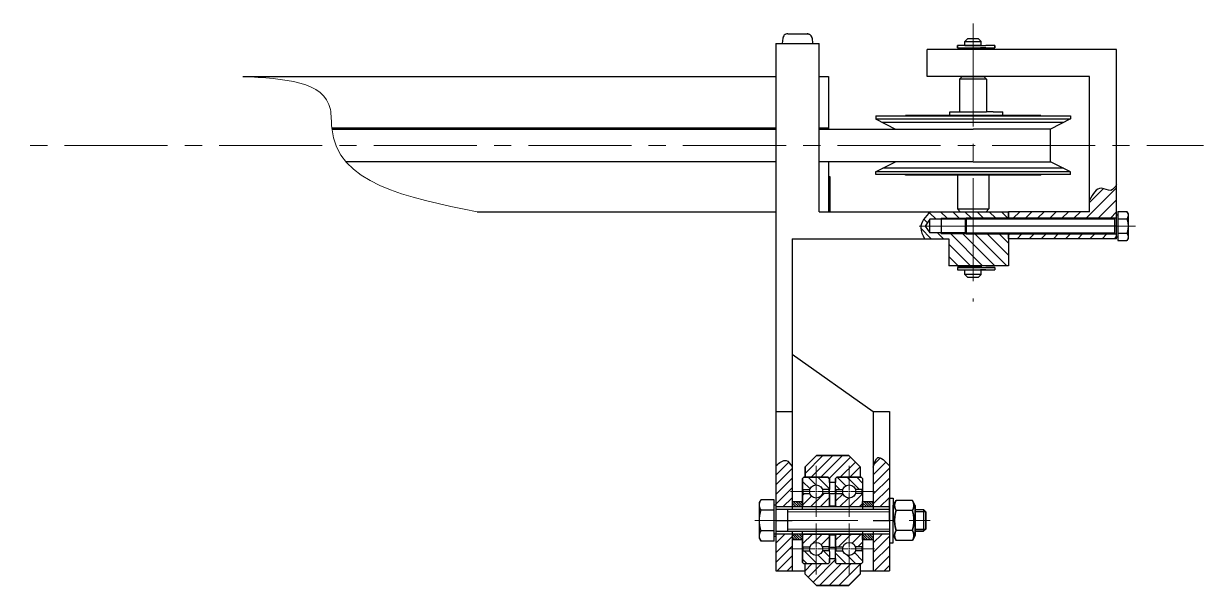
# Model space of a CAD drawing. Header units: millimetres. Extents: x 587 to 10361, y -8386 to 1488.
# Drawn here: x 8072.7 to 8290.7, y -4043.4 to -3939.5 of the extents above; entities that cross this region are included whole.
import ezdxf

# ---------------------------------------------------------------- set-up
doc = ezdxf.new("R2010")
doc.units = ezdxf.units.MM
doc.linetypes.add('ACAD_ISO10W100', pattern=[18, 12, -3, 0, -3])
doc.linetypes.add('CENTER2', pattern=[28.575, 19.05, -3.175, 3.175, -3.175])
for name, color, linetype, lineweight in [('Cienka', 30, 'Continuous', 0), ('Gruba', 7, 'Continuous', 30), ('Kreskowanie', 10, 'Continuous', 0), ('Przekrój', 50, 'Continuous', 15), ('Symetria', 210, 'ACAD_ISO10W100', 0), ('Widoczne (ISO)', 7, 'Continuous', 30)]:
    doc.layers.add(name, color=color, linetype=linetype, lineweight=lineweight)
pattern_1 = [(45, (-589.8802, 1007.0775), (-0.89802561, 0.89802561), [])]
pattern_2 = [(135, (-589.8802, 1007.0775), (-0.89802561, -0.89802561), [])]

# ---------------------------------------------------------------- blocks, each defined once
blk = doc.blocks.new('*U248')
at = {"layer": 'Symetria', "color": 0, "linetype": 'CENTER2', "transparency": 16777216}
blk.add_line((17.4, 0), (-22.6, 0), dxfattribs=at)
blk = doc.blocks.new('*U249')
at = {"layer": 'Symetria', "color": 0, "linetype": 'CENTER2', "transparency": 16777216}
blk.add_line((-3.70005, 0), (28.70005, 0), dxfattribs=at)
blk = doc.blocks.new('*U250')
at = {"layer": 'Symetria', "color": 0, "linetype": 'CENTER2', "transparency": 16777216}
for p, q in [((0, 0.24), (0, 4.71)), ((-4.71, 0), (-0.24, 0)), ((0.24, 0), (4.71, 0)), ((0, -4.71), (0, -0.24))]:
    blk.add_line(p, q, dxfattribs=at)
at = {"layer": 'Symetria', "color": 0, "linetype": 'Continuous', "transparency": 16777216}
for p, q in [((-0.12, 0), (0.12, 0)), ((0, -0.12), (0, 0.12))]:
    blk.add_line(p, q, dxfattribs=at)
blk = doc.blocks.new('*U251')
at = {"layer": 'Symetria', "color": 0, "linetype": 'CENTER2', "transparency": 16777216}
for p, q in [((0, 0.24), (0, 4.71)), ((-4.71, 0), (-0.24, 0)), ((0.24, 0), (4.71, 0)), ((0, -4.71), (0, -0.24))]:
    blk.add_line(p, q, dxfattribs=at)
at = {"layer": 'Symetria', "color": 0, "linetype": 'Continuous', "transparency": 16777216}
for p, q in [((-0.12, 0), (0.12, 0)), ((0, -0.12), (0, 0.12))]:
    blk.add_line(p, q, dxfattribs=at)
blk = doc.blocks.new('*U252')
at = {"layer": 'Symetria', "color": 0, "linetype": 'CENTER2', "transparency": 16777216}
for p, q in [((0, 0.24), (0, 4.71)), ((-4.71, 0), (-0.24, 0)), ((0.24, 0), (4.71, 0)), ((0, -4.71), (0, -0.24))]:
    blk.add_line(p, q, dxfattribs=at)
at = {"layer": 'Symetria', "color": 0, "linetype": 'Continuous', "transparency": 16777216}
for p, q in [((-0.12, 0), (0.12, 0)), ((0, -0.12), (0, 0.12))]:
    blk.add_line(p, q, dxfattribs=at)
blk = doc.blocks.new('*U253')
at = {"layer": 'Symetria', "color": 0, "linetype": 'CENTER2', "transparency": 16777216}
for p, q in [((0, 0.24), (0, 4.71)), ((-4.71, 0), (-0.24, 0)), ((0.24, 0), (4.71, 0)), ((0, -4.71), (0, -0.24))]:
    blk.add_line(p, q, dxfattribs=at)
at = {"layer": 'Symetria', "color": 0, "linetype": 'Continuous', "transparency": 16777216}
for p, q in [((-0.12, 0), (0.12, 0)), ((0, -0.12), (0, 0.12))]:
    blk.add_line(p, q, dxfattribs=at)
blk = doc.blocks.new('*U306')
at = {"layer": 'Symetria', "color": 0, "linetype": 'CENTER2', "transparency": 16777216}
blk.add_line((0, 3.94), (0, -47.44), dxfattribs=at)
blk = doc.blocks.new('*U368')
at = {"layer": 'Symetria', "color": 0, "linetype": 'CENTER2', "transparency": 16777216}
blk.add_line((-168.07, 0), (613.92, 0), dxfattribs=at)

msp = doc.modelspace()

# ---------------------------------------------------------------- hatches: boundary and pattern name
at = {"layer": 'Kreskowanie'}
h = msp.add_hatch(dxfattribs=at)
h.set_pattern_fill('ANSI31', color=256, scale=0.5)
edge = h.paths.add_edge_path()
edge.add_spline(control_points=[(8274.708, -3969.294), (8274.39, -3969.785), (8273.699, -3970.852), (8271.289, -3969.232), (8270.323, -3971.027), (8269.708, -3972.169)], knot_values=[0, 0, 0, 0, 1.5140149, 3.2887532, 6.398724, 6.398724, 6.398724, 6.398724], degree=3, periodic=0)
edge.add_line((8269.708, -3972.169), (8269.708, -3974.308))
edge.add_line((8269.708, -3974.308), (8254.708, -3974.308))
edge.add_line((8254.708, -3974.308), (8254.708, -3975.511))
edge.add_line((8254.708, -3975.511), (8274.708, -3975.511))
edge.add_line((8274.708, -3975.511), (8274.708, -3969.294))
h.paths.add_polyline_path([(8274.708, -3978.411), (8254.708, -3978.411), (8254.708, -3979.308), (8274.708, -3979.308)])
h = msp.add_hatch(dxfattribs=at)
h.set_pattern_fill('ANSI31', color=256, scale=0.5, angle=90)
edge = h.paths.add_edge_path()
edge.add_line((8254.708, -3974.308), (8240.286, -3974.308))
edge.add_spline(control_points=[(8240.286, -3974.308), (8239.474, -3975.172), (8238.661, -3976.035), (8238.508, -3976.961)], knot_values=[0, 0, 0, 0, 3.1147692, 3.1147692, 3.1147692, 3.1147692], degree=3, periodic=0)
edge.add_line((8238.508, -3976.961), (8239.295, -3976.961))
edge.add_line((8239.295, -3976.961), (8240.167, -3975.711))
edge.add_line((8240.167, -3975.711), (8242.27, -3975.711))
edge.add_line((8242.27, -3975.711), (8242.27, -3975.511))
edge.add_line((8242.27, -3975.511), (8246.908, -3975.511))
edge.add_line((8246.908, -3975.511), (8254.708, -3975.511))
edge.add_line((8254.708, -3975.511), (8254.708, -3974.308))
h = msp.add_hatch(dxfattribs=at)
h.set_pattern_fill('ANSI31', color=256, scale=0.5, angle=90)
edge = h.paths.add_edge_path()
edge.add_line((8254.708, -3978.411), (8246.908, -3978.411))
edge.add_line((8246.908, -3978.411), (8242.27, -3978.411))
edge.add_line((8242.27, -3978.411), (8242.27, -3978.211))
edge.add_line((8242.27, -3978.211), (8240.167, -3978.211))
edge.add_line((8240.167, -3978.211), (8239.295, -3976.961))
edge.add_line((8239.295, -3976.961), (8238.508, -3976.961))
edge.add_spline(control_points=[(8238.508, -3976.961), (8238.489, -3977.076), (8238.431, -3977.83), (8238.857, -3978.63), (8239.217, -3979.308)], knot_values=[3.1147692, 3.1147692, 3.1147692, 3.1147692, 3.5002192, 5.6305809, 5.6305809, 5.6305809, 5.6305809], degree=3, periodic=0)
edge.add_line((8239.217, -3979.308), (8243.708, -3979.308))
edge.add_line((8243.708, -3979.308), (8243.708, -3984.308))
edge.add_line((8243.708, -3984.308), (8254.708, -3984.308))
edge.add_line((8254.708, -3984.308), (8254.708, -3978.411))
h = msp.add_hatch(dxfattribs=at)
h.set_pattern_fill('ANSI31', color=256, scale=0.4)
edge = h.paths.add_edge_path()
edge.add_spline(control_points=[(8214.708, -4021.402), (8214.361, -4020.907), (8213.534, -4019.73), (8212.379, -4020.728), (8211.708, -4021.307)], knot_values=[0, 0, 0, 0, 1.5555098, 3.7048911, 3.7048911, 3.7048911, 3.7048911], degree=3, periodic=0)
edge.add_line((8211.708, -4021.307), (8211.708, -4028.897))
edge.add_line((8211.708, -4028.897), (8214.708, -4028.897))
edge.add_line((8214.708, -4028.897), (8214.708, -4021.402))
h.paths.add_polyline_path([(8214.708, -4033.897), (8211.708, -4033.897), (8211.708, -4040.674), (8214.708, -4040.674)])
h.paths.add_polyline_path([(8232.708, -4033.897), (8229.708, -4033.897), (8229.708, -4040.674), (8232.708, -4040.674)])
edge = h.paths.add_edge_path()
edge.add_spline(control_points=[(8232.708, -4021.307), (8231.894, -4020.423), (8230.474, -4018.882), (8229.937, -4020.752), (8229.708, -4021.55)], knot_values=[0, 0, 0, 0, 2.6404101, 4.6058647, 4.6058647, 4.6058647, 4.6058647], degree=3, periodic=0)
edge.add_line((8229.708, -4021.55), (8229.708, -4028.897))
edge.add_line((8229.708, -4028.897), (8232.708, -4028.897))
edge.add_line((8232.708, -4028.897), (8232.708, -4027.25))
edge.add_line((8232.708, -4027.25), (8232.708, -4021.307))
h = msp.add_hatch(dxfattribs=at)
h.set_pattern_fill('ANSI31', color=256, scale=0.4)
h.set_pattern_definition(pattern_1)
h.paths.add_polyline_path([(8225.208, -4039.397), (8223.008, -4039.397), (8222.758, -4039.147), (8222.758, -4038.397), (8221.658, -4038.397), (8221.658, -4039.147), (8221.408, -4039.397), (8219.208, -4039.397), (8219.208, -4043.397), (8225.208, -4043.397)])
h.paths.add_polyline_path([(8217.108, -4039.397), (8217.108, -4041.297), (8219.208, -4043.397), (8219.208, -4039.397)])
h.paths.add_polyline_path([(8227.308, -4039.397), (8225.208, -4039.397), (8225.208, -4043.397), (8227.308, -4041.297)])
h.paths.add_polyline_path([(8219.208, -4019.397), (8217.108, -4021.497), (8217.108, -4023.397), (8219.208, -4023.397)])
h.paths.add_polyline_path([(8223.008, -4023.397), (8225.208, -4023.397), (8225.208, -4019.397), (8219.208, -4019.397), (8219.208, -4023.397), (8221.408, -4023.397), (8221.658, -4023.647), (8221.658, -4024.397), (8222.758, -4024.397), (8222.758, -4023.647)])
h.paths.add_polyline_path([(8227.308, -4021.497), (8225.208, -4019.397), (8225.208, -4023.397), (8227.308, -4023.397)])
h = msp.add_hatch(dxfattribs=at)
h.set_pattern_fill('ANSI31', color=256, scale=0.4, angle=90)
h.set_pattern_definition(pattern_2)
h.paths.add_polyline_path([(8219.158, -4023.397), (8217.108, -4023.397), (8216.908, -4023.397), (8216.658, -4023.647), (8216.658, -4025.547), (8216.783, -4025.672), (8218.001, -4025.672, -0.3287378), (8219.158, -4024.818)])
h.paths.add_polyline_path([(8221.658, -4023.647), (8221.408, -4023.397), (8219.208, -4023.397), (8219.208, -4024.82, -0.3173424), (8220.316, -4025.672), (8221.533, -4025.672), (8221.658, -4025.547)])
h.paths.add_polyline_path([(8225.208, -4023.397), (8223.008, -4023.397), (8222.758, -4023.647), (8222.758, -4024.397), (8222.758, -4025.547), (8222.883, -4025.672), (8224.101, -4025.672, -0.3173424), (8225.208, -4024.82)])
h.paths.add_polyline_path([(8227.758, -4023.647), (8227.508, -4023.397), (8225.258, -4023.397), (8225.258, -4024.818, -0.3287378), (8226.416, -4025.672), (8227.633, -4025.672), (8227.758, -4025.547)])
h = msp.add_hatch(dxfattribs=at)
h.set_pattern_fill('ANSI31', color=256, scale=0.4)
h.set_pattern_definition(pattern_1)
h.paths.add_polyline_path([(8219.158, -4027.242, -0.3287378), (8218.001, -4026.389), (8216.783, -4026.389), (8216.658, -4026.514), (8216.658, -4026.631), (8216.658, -4028.647), (8216.908, -4028.897), (8219.158, -4028.897)])
h.paths.add_polyline_path([(8221.658, -4026.514), (8221.533, -4026.389), (8220.316, -4026.389, -0.3173424), (8219.208, -4027.241), (8219.208, -4028.897), (8221.408, -4028.897), (8221.658, -4028.647)])
h.paths.add_polyline_path([(8225.208, -4027.241, -0.3173424), (8224.101, -4026.389), (8222.883, -4026.389), (8222.758, -4026.514), (8222.758, -4028.647), (8223.008, -4028.897), (8225.208, -4028.897)])
h.paths.add_polyline_path([(8227.758, -4027.897), (8227.758, -4026.631), (8227.758, -4026.514), (8227.633, -4026.389), (8226.416, -4026.389, -0.3287378), (8225.258, -4027.242), (8225.258, -4028.897), (8227.508, -4028.897), (8227.758, -4028.647)])
h = msp.add_hatch(dxfattribs=at)
h.set_pattern_fill('ANSI31', color=256, scale=0.1, angle=90)
h.paths.add_polyline_path([(8216.658, -4027.897), (8214.708, -4027.897), (8214.708, -4028.897), (8216.658, -4028.897)])
h.paths.add_polyline_path([(8216.658, -4033.897), (8214.708, -4033.897), (8214.708, -4034.897), (8216.658, -4034.897)])
h.paths.add_polyline_path([(8229.708, -4033.897), (8227.758, -4033.897), (8227.758, -4034.897), (8229.708, -4034.897)])
h.paths.add_polyline_path([(8229.708, -4027.897), (8227.758, -4027.897), (8227.758, -4028.897), (8229.708, -4028.897)])
h = msp.add_hatch(dxfattribs=at)
h.set_pattern_fill('ANSI31', color=256, scale=0.4)
h.set_pattern_definition(pattern_1)
h.paths.add_polyline_path([(8219.158, -4033.897), (8216.908, -4033.897), (8216.658, -4034.147), (8216.658, -4034.897), (8216.658, -4036.163), (8216.783, -4036.288), (8218.001, -4036.288, -0.3287378), (8219.158, -4035.435)])
h.paths.add_polyline_path([(8221.658, -4034.147), (8221.408, -4033.897), (8219.208, -4033.897), (8219.208, -4035.436, -0.3173424), (8220.316, -4036.288), (8221.533, -4036.288), (8221.658, -4036.163)])
h.paths.add_polyline_path([(8225.208, -4033.897), (8223.008, -4033.897), (8222.758, -4034.147), (8222.758, -4036.163), (8222.883, -4036.288), (8224.101, -4036.288, -0.3173424), (8225.208, -4035.436)])
h.paths.add_polyline_path([(8227.758, -4034.147), (8227.508, -4033.897), (8225.258, -4033.897), (8225.258, -4035.435, -0.3287378), (8226.416, -4036.288), (8227.633, -4036.288), (8227.758, -4036.163)])
h = msp.add_hatch(dxfattribs=at)
h.set_pattern_fill('ANSI31', color=256, scale=0.4, angle=90)
h.set_pattern_definition(pattern_2)
h.paths.add_polyline_path([(8219.158, -4037.859, -0.3287378), (8218.001, -4037.006), (8216.783, -4037.006), (8216.658, -4037.131), (8216.658, -4039.147), (8216.908, -4039.397), (8219.158, -4039.397)])
h.paths.add_polyline_path([(8221.658, -4038.397), (8221.658, -4037.131), (8221.533, -4037.006), (8220.316, -4037.006, -0.3173424), (8219.208, -4037.858), (8219.208, -4039.397), (8221.408, -4039.397), (8221.658, -4039.147)])
h.paths.add_polyline_path([(8225.208, -4037.858, -0.3173424), (8224.101, -4037.006), (8222.883, -4037.006), (8222.758, -4037.131), (8222.758, -4039.147), (8223.008, -4039.397), (8225.208, -4039.397)])
h.paths.add_polyline_path([(8227.758, -4037.131), (8227.633, -4037.006), (8226.416, -4037.006, -0.3287378), (8225.258, -4037.859), (8225.258, -4039.397), (8227.308, -4039.397), (8227.508, -4039.397), (8227.758, -4039.147)])

# ---------------------------------------------------------------- linework, layer by layer
at = {"layer": 'Cienka'}
for p, q in [((8246.908, -3975.511), (8242.27, -3975.511)), ((8274.29, -3975.711), (8246.708, -3975.711)), ((8242.27, -3978.411), (8246.908, -3978.411)), ((8274.29, -3978.211), (8246.708, -3978.211)), ((8213.872, -4029.78), (8232.708, -4029.78)), ((8233.884, -4029.77), (8233.889, -4029.77)), ((8237.011, -4029.77), (8237.016, -4029.77)), ((8237.49, -4029.77), (8239.41, -4029.77)), ((8232.708, -4033.014), (8213.872, -4033.014)), ((8233.889, -4033.005), (8233.884, -4033.005)), ((8237.016, -4033.005), (8237.011, -4033.005)), ((8239.41, -4033.005), (8237.49, -4033.005))]:
    msp.add_line(p, q, dxfattribs=at)
at = {"layer": 'Gruba'}
for p, q in [((8212.994, -3942.218), (8212.908, -3943.196)), ((8213.013, -3942.096), (8213.039, -3942.096)), ((8213.931, -3941.396), (8217.477, -3941.396)), ((8217.477, -3941.396), (8217.486, -3941.396)), ((8218.369, -3942.096), (8218.404, -3942.096)), ((8218.423, -3942.218), (8218.508, -3943.196)), ((8247.165, -3942.368), (8246.665, -3942.868)), ((8249.165, -3942.368), (8247.165, -3942.368)), ((8249.165, -3942.368), (8249.665, -3942.868)), ((8211.708, -3943.196), (8211.708, -4011.217)), ((8211.708, -3943.196), (8219.708, -3943.196)), ((8219.708, -3974.308), (8219.708, -3943.196)), ((8239.708, -3949.308), (8239.708, -3944.308)), ((8274.708, -3944.308), (8239.708, -3944.308)), ((8245.266, -3943.987), (8245.266, -3943.587)), ((8249.515, -3943.587), (8245.266, -3943.587)), ((8245.266, -3943.587), (8245.266, -3943.987)), ((8249.515, -3943.587), (8245.266, -3943.587)), ((8245.266, -3943.987), (8252.21, -3943.987)), ((8245.266, -3943.987), (8249.515, -3943.987)), ((8246.665, -3942.868), (8249.665, -3942.868)), ((8246.665, -3943.587), (8246.665, -3942.868)), ((8246.665, -3943.587), (8249.665, -3943.587)), ((8246.665, -3944.308), (8246.665, -3943.987)), ((8249.515, -3943.587), (8250.548, -3943.587)), ((8249.515, -3943.587), (8250.548, -3943.587)), ((8250.548, -3943.987), (8249.515, -3943.987)), ((8249.665, -3943.587), (8249.665, -3942.868)), ((8249.665, -3944.308), (8249.665, -3943.987)), ((8252.18, -3943.587), (8250.548, -3943.587)), ((8252.18, -3943.587), (8250.548, -3943.587)), ((8250.548, -3943.987), (8252.18, -3943.987)), ((8252.21, -3943.587), (8252.18, -3943.587)), ((8252.21, -3943.587), (8252.18, -3943.587)), ((8252.18, -3943.987), (8252.21, -3943.987)), ((8252.21, -3943.987), (8252.21, -3943.587)), ((8252.21, -3943.587), (8252.21, -3943.987)), ((8274.708, -3979.308), (8274.708, -3944.308)), ((8113.215, -3949.308), (8211.708, -3949.308)), ((8219.708, -3949.308), (8221.468, -3949.308)), ((8221.468, -3949.308), (8221.468, -3958.783)), ((8269.708, -3949.308), (8239.708, -3949.308)), ((8246.165, -3949.308), (8245.665, -3949.808)), ((8250.665, -3949.808), (8245.665, -3949.808)), ((8245.665, -3949.808), (8245.665, -3950.775)), ((8245.665, -3950.775), (8245.665, -3955.833)), ((8246.165, -3949.308), (8250.165, -3949.308)), ((8250.165, -3949.308), (8250.665, -3949.808)), ((8250.665, -3949.808), (8250.665, -3950.775)), ((8250.665, -3950.775), (8250.665, -3955.833)), ((8269.708, -3974.308), (8269.708, -3949.308)), ((8230.165, -3957.113), (8233.831, -3959.074)), ((8230.166, -3956.613), (8230.166, -3957.113)), ((8230.166, -3956.613), (8266.166, -3956.613)), ((8230.166, -3957.113), (8266.166, -3957.113)), ((8231.417, -3957.783), (8264.913, -3957.783)), ((8235.666, -3956.613), (8235.666, -3956.533)), ((8260.666, -3956.533), (8235.666, -3956.533)), ((8243.866, -3956.533), (8243.866, -3955.833)), ((8243.866, -3955.833), (8250.624, -3955.833)), ((8250.624, -3956.533), (8243.866, -3956.533)), ((8251.865, -3955.833), (8250.624, -3955.833)), ((8250.624, -3956.533), (8251.865, -3956.533)), ((8251.865, -3955.833), (8253.628, -3955.833)), ((8253.628, -3956.533), (8251.865, -3956.533)), ((8253.628, -3955.833), (8253.666, -3955.833)), ((8253.666, -3956.533), (8253.628, -3956.533)), ((8253.666, -3956.533), (8253.666, -3955.833)), ((8260.666, -3956.613), (8260.666, -3956.533)), ((8266.166, -3957.113), (8262.499, -3959.074)), ((8266.166, -3956.613), (8266.166, -3957.113)), ((8129.626, -3958.783), (8211.708, -3958.783)), ((8129.626, -3959.074), (8211.708, -3959.074)), ((8219.708, -3958.783), (8221.468, -3958.783)), ((8219.708, -3959.074), (8248.165, -3959.074)), ((8221.468, -3958.783), (8221.468, -3959.074)), ((8262.499, -3959.074), (8248.165, -3959.074)), ((8262.499, -3965.074), (8262.499, -3959.074)), ((8211.708, -3965.074), (8132.261, -3965.074)), ((8248.165, -3965.074), (8219.708, -3965.074)), ((8221.468, -3965.074), (8221.468, -3974.308)), ((8230.165, -3966.953), (8233.831, -3965.074)), ((8264.858, -3966.283), (8231.472, -3966.283)), ((8248.165, -3965.074), (8262.499, -3965.074)), ((8266.166, -3966.953), (8262.499, -3965.074)), ((8221.468, -3967.808), (8221.708, -3967.808)), ((8221.708, -3967.808), (8221.708, -3968.808)), ((8230.166, -3967.453), (8230.166, -3966.953)), ((8266.166, -3966.953), (8230.166, -3966.953)), ((8266.166, -3967.453), (8230.166, -3967.453)), ((8235.666, -3967.533), (8235.666, -3967.453)), ((8260.666, -3967.533), (8235.666, -3967.533)), ((8245.265, -3967.533), (8245.265, -3973.808)), ((8251.065, -3967.533), (8251.065, -3973.808)), ((8260.666, -3967.533), (8260.666, -3967.453)), ((8266.166, -3967.453), (8266.166, -3966.953)), ((8221.468, -3968.808), (8221.708, -3968.808)), ((8221.708, -3968.808), (8221.708, -3972.308)), ((8221.468, -3972.308), (8221.708, -3972.308)), ((8221.708, -3972.308), (8221.708, -3974.308)), ((8156.517, -3974.308), (8211.708, -3974.308)), ((8219.708, -3974.308), (8254.708, -3974.308)), ((8245.765, -3974.308), (8245.265, -3973.808)), ((8245.265, -3973.808), (8251.065, -3973.808)), ((8250.565, -3974.308), (8251.065, -3973.808)), ((8254.708, -3974.308), (8254.708, -3975.511)), ((8269.708, -3974.308), (8254.708, -3974.308)), ((8254.708, -3975.511), (8254.708, -3974.308)), ((8240.167, -3975.711), (8239.295, -3976.961)), ((8239.295, -3976.961), (8240.167, -3978.211)), ((8240.167, -3978.211), (8240.167, -3975.711)), ((8246.708, -3975.711), (8240.167, -3975.711)), ((8242.27, -3975.511), (8242.27, -3978.411)), ((8246.908, -3975.511), (8246.708, -3975.711)), ((8246.708, -3975.711), (8246.708, -3978.211)), ((8274.708, -3976.961), (8246.708, -3976.961)), ((8274.708, -3975.511), (8246.908, -3975.511)), ((8246.908, -3975.511), (8246.908, -3978.411)), ((8274.29, -3975.511), (8274.29, -3978.411)), ((8214.708, -3979.308), (8243.708, -3979.308)), ((8214.708, -3979.308), (8214.708, -4011.217)), ((8246.708, -3978.211), (8240.167, -3978.211)), ((8243.708, -3979.308), (8243.708, -3984.308)), ((8246.908, -3978.411), (8246.708, -3978.211)), ((8246.908, -3978.411), (8274.708, -3978.411)), ((8254.708, -3979.308), (8254.708, -3978.411)), ((8254.708, -3978.411), (8254.708, -3984.308)), ((8274.708, -3979.308), (8254.708, -3979.308)), ((8254.708, -3984.308), (8243.708, -3984.308)), ((8245.266, -3984.308), (8249.515, -3984.308)), ((8245.266, -3984.647), (8252.21, -3984.647)), ((8249.515, -3984.647), (8245.266, -3984.647)), ((8249.515, -3984.647), (8245.266, -3984.647)), ((8245.266, -3984.647), (8245.266, -3985.047)), ((8245.266, -3985.047), (8249.515, -3985.047)), ((8245.266, -3985.047), (8252.21, -3985.047)), ((8245.266, -3985.047), (8249.515, -3985.047)), ((8246.665, -3984.647), (8249.665, -3984.647)), ((8246.665, -3985.922), (8246.665, -3985.047)), ((8247.165, -3986.422), (8246.665, -3985.922)), ((8249.665, -3985.922), (8246.665, -3985.922)), ((8249.165, -3986.422), (8249.665, -3985.922)), ((8250.548, -3984.308), (8249.515, -3984.308)), ((8250.548, -3985.047), (8249.515, -3985.047)), ((8250.548, -3985.047), (8249.515, -3985.047)), ((8249.665, -3985.922), (8249.665, -3985.047)), ((8250.548, -3984.308), (8252.18, -3984.308)), ((8252.18, -3984.308), (8252.21, -3984.308)), ((8252.21, -3984.647), (8252.21, -3985.047)), ((8247.165, -3986.422), (8249.165, -3986.422)), ((8214.708, -4000.674), (8229.708, -4011.216)), ((8211.708, -4011.217), (8211.708, -4031.397)), ((8211.708, -4011.217), (8214.708, -4011.217)), ((8214.708, -4011.217), (8214.708, -4029.388)), ((8229.708, -4011.216), (8229.708, -4011.217)), ((8229.708, -4011.217), (8229.708, -4029.388)), ((8229.708, -4011.217), (8232.708, -4011.217)), ((8232.708, -4011.217), (8232.708, -4031.397)), ((8217.108, -4021.497), (8219.208, -4019.397)), ((8217.108, -4021.497), (8219.208, -4019.397)), ((8219.208, -4019.397), (8225.208, -4019.397)), ((8225.208, -4019.397), (8219.208, -4019.397)), ((8227.308, -4021.497), (8225.208, -4019.397)), ((8227.308, -4021.497), (8225.208, -4019.397)), ((8217.108, -4021.497), (8217.108, -4023.397)), ((8216.658, -4023.647), (8216.908, -4023.397)), ((8216.658, -4023.647), (8216.658, -4028.897)), ((8217.108, -4023.397), (8216.908, -4023.397)), ((8221.408, -4023.397), (8217.108, -4023.397)), ((8227.308, -4023.397), (8223.008, -4023.397)), ((8227.508, -4023.397), (8227.308, -4023.397)), ((8227.758, -4023.647), (8227.508, -4023.397)), ((8227.758, -4023.647), (8227.758, -4028.897)), ((8216.658, -4025.547), (8216.783, -4025.672)), ((8216.658, -4026.514), (8216.783, -4026.389)), ((8216.783, -4025.672), (8218.001, -4025.672)), ((8216.783, -4026.389), (8218.001, -4026.389)), ((8221.533, -4025.672), (8220.316, -4025.672)), ((8221.533, -4026.389), (8220.316, -4026.389)), ((8221.658, -4025.547), (8221.533, -4025.672)), ((8221.658, -4026.514), (8221.533, -4026.389)), ((8222.758, -4025.547), (8222.883, -4025.672)), ((8222.758, -4026.514), (8222.883, -4026.389)), ((8222.883, -4025.672), (8224.101, -4025.672)), ((8222.883, -4026.389), (8224.101, -4026.389)), ((8227.633, -4025.672), (8226.416, -4025.672)), ((8227.633, -4026.389), (8226.416, -4026.389)), ((8227.758, -4025.547), (8227.633, -4025.672)), ((8227.758, -4026.514), (8227.633, -4026.389)), ((8232.708, -4031.397), (8232.708, -4027.25)), ((8232.708, -4027.25), (8233.41, -4027.25)), ((8233.41, -4027.25), (8233.41, -4031.397)), ((8232.708, -4028.897), (8211.708, -4028.897)), ((8232.708, -4029.388), (8211.708, -4029.388)), ((8213.872, -4029.388), (8213.872, -4033.406)), ((8214.708, -4027.897), (8216.658, -4027.897)), ((8216.658, -4029.388), (8216.658, -4027.897)), ((8227.758, -4027.897), (8229.708, -4027.897)), ((8227.758, -4027.897), (8227.758, -4029.388)), ((8233.41, -4028.628), (8233.947, -4027.699)), ((8233.41, -4028.628), (8233.947, -4027.699)), ((8233.41, -4028.628), (8233.41, -4028.628)), ((8233.41, -4034.148), (8233.41, -4028.628)), ((8236.951, -4027.692), (8233.95, -4027.692)), ((8236.951, -4027.692), (8233.95, -4027.692)), ((8236.951, -4029.531), (8233.95, -4029.531)), ((8236.951, -4029.549), (8233.95, -4029.549)), ((8237.49, -4028.628), (8236.954, -4027.699)), ((8237.49, -4028.628), (8236.954, -4027.699)), ((8237.49, -4034.148), (8237.49, -4028.628)), ((8237.49, -4028.628), (8237.49, -4034.148)), ((8237.49, -4029.388), (8239.028, -4029.388)), ((8237.49, -4029.388), (8239.028, -4029.388)), ((8239.41, -4029.77), (8237.49, -4029.77)), ((8239.41, -4029.77), (8239.028, -4029.388)), ((8239.41, -4029.77), (8239.028, -4029.388)), ((8239.028, -4029.388), (8239.028, -4033.388)), ((8239.41, -4033.005), (8239.41, -4029.77)), ((8239.41, -4029.77), (8239.41, -4033.005)), ((8211.708, -4031.397), (8211.708, -4040.674)), ((8211.708, -4031.397), (8214.708, -4031.397)), ((8229.708, -4031.397), (8232.708, -4031.397)), ((8232.708, -4031.397), (8232.708, -4040.674)), ((8232.708, -4031.397), (8232.708, -4035.544)), ((8233.41, -4035.544), (8233.41, -4031.397)), ((8232.708, -4033.897), (8211.406, -4033.897)), ((8232.708, -4033.406), (8211.708, -4033.406)), ((8214.708, -4033.406), (8214.708, -4040.674)), ((8216.658, -4034.897), (8216.658, -4033.406)), ((8216.658, -4033.897), (8216.658, -4039.147)), ((8227.758, -4033.406), (8227.758, -4034.897)), ((8227.758, -4033.897), (8227.758, -4039.147)), ((8229.708, -4033.406), (8229.708, -4040.674)), ((8233.41, -4034.148), (8233.947, -4035.076)), ((8233.41, -4034.148), (8233.947, -4035.076)), ((8233.41, -4034.166), (8233.41, -4034.166)), ((8236.951, -4033.226), (8233.95, -4033.226)), ((8236.951, -4033.245), (8233.95, -4033.245)), ((8237.49, -4034.148), (8236.954, -4035.076)), ((8237.49, -4034.148), (8236.954, -4035.076)), ((8237.49, -4033.005), (8239.41, -4033.005)), ((8237.49, -4033.388), (8239.028, -4033.388)), ((8239.028, -4033.388), (8237.49, -4033.388)), ((8239.41, -4033.005), (8239.028, -4033.388)), ((8239.41, -4033.005), (8239.028, -4033.388)), ((8214.708, -4034.897), (8216.658, -4034.897)), ((8216.658, -4036.163), (8216.783, -4036.288)), ((8216.783, -4036.288), (8218.001, -4036.288)), ((8221.533, -4036.288), (8220.316, -4036.288)), ((8221.658, -4036.163), (8221.533, -4036.288)), ((8222.758, -4036.163), (8222.883, -4036.288)), ((8222.883, -4036.288), (8224.101, -4036.288)), ((8227.633, -4036.288), (8226.416, -4036.288)), ((8227.758, -4036.163), (8227.633, -4036.288)), ((8227.758, -4034.897), (8229.708, -4034.897)), ((8232.708, -4035.544), (8233.41, -4035.544)), ((8236.951, -4035.083), (8233.95, -4035.083)), ((8236.951, -4035.083), (8233.95, -4035.083)), ((8216.658, -4037.131), (8216.783, -4037.006)), ((8216.783, -4037.006), (8218.001, -4037.006)), ((8221.533, -4037.006), (8220.316, -4037.006)), ((8221.658, -4037.131), (8221.533, -4037.006)), ((8222.758, -4037.131), (8222.883, -4037.006)), ((8222.883, -4037.006), (8224.101, -4037.006)), ((8227.633, -4037.006), (8226.416, -4037.006)), ((8227.758, -4037.131), (8227.633, -4037.006)), ((8211.708, -4040.674), (8214.708, -4040.674)), ((8214.708, -4040.674), (8217.108, -4040.674)), ((8216.658, -4039.147), (8216.908, -4039.397)), ((8217.108, -4039.397), (8216.908, -4039.397)), ((8221.408, -4039.397), (8217.108, -4039.397)), ((8227.308, -4039.397), (8223.008, -4039.397)), ((8227.508, -4039.397), (8227.308, -4039.397)), ((8227.308, -4040.674), (8229.708, -4040.674)), ((8227.758, -4039.147), (8227.508, -4039.397)), ((8229.708, -4040.674), (8232.708, -4040.674)), ((8217.108, -4041.297), (8219.208, -4043.397)), ((8217.108, -4041.297), (8219.208, -4043.397)), ((8227.308, -4041.297), (8225.208, -4043.397)), ((8227.308, -4041.297), (8225.208, -4043.397)), ((8219.208, -4043.397), (8225.208, -4043.397)), ((8225.208, -4043.397), (8219.208, -4043.397))]:
    msp.add_line(p, q, dxfattribs=at)
for centre in [(8219.158, -4026.03), (8225.258, -4026.03), (8219.158, -4036.647), (8225.258, -4036.647)]:
    msp.add_circle(centre, 1.212, dxfattribs=at)
for centre, start, end in [((8213.891, -3942.296), 167.16041, 175), ((8217.526, -3942.296), 5, 12.83959)]:
    msp.add_arc(centre, 0.9, start, end, dxfattribs=at)
for points, knots in [([(8213.931, -3941.396), (8213.817, -3941.396), (8213.682, -3941.422), (8213.473, -3941.508), (8213.36, -3941.583), (8213.202, -3941.74), (8213.127, -3941.851), (8213.066, -3941.997), (8213.05, -3942.046), (8213.039, -3942.096)], [0.40723082, 0.40723082, 0.40723082, 0.40723082, 0.44148231, 0.44148231, 0.47516951, 0.47516951, 0.50852332, 0.50852332, 0.52273875, 0.52273875, 0.52273875, 0.52273875]), ([(8218.369, -3942.096), (8218.358, -3942.046), (8218.342, -3941.997), (8218.281, -3941.851), (8218.206, -3941.74), (8218.048, -3941.583), (8217.935, -3941.508), (8217.726, -3941.422), (8217.591, -3941.396), (8217.477, -3941.396)], [0.01895226, 0.01895226, 0.01895226, 0.01895226, 0.03316768, 0.03316768, 0.0665215, 0.0665215, 0.1002087, 0.1002087, 0.13446018, 0.13446018, 0.13446018, 0.13446018]), ([(8217.486, -3941.396), (8217.6, -3941.396), (8217.735, -3941.422), (8217.944, -3941.508), (8218.056, -3941.583), (8218.215, -3941.74), (8218.29, -3941.851), (8218.35, -3941.997), (8218.367, -3942.046), (8218.378, -3942.096)], [0.40723082, 0.40723082, 0.40723082, 0.40723082, 0.44148231, 0.44148231, 0.47516951, 0.47516951, 0.50852332, 0.50852332, 0.52273875, 0.52273875, 0.52273875, 0.52273875])]:
    msp.add_open_spline(points, degree=3, knots=knots, dxfattribs=at)
for points in [[(8274.708, -3969.294), (8273.638, -3970.365), (8271.908, -3969.97), (8269.708, -3972.169)], [(8240.286, -3974.308), (8238.483, -3977.308), (8239.217, -3979.308)], [(8211.708, -4021.307), (8213.609, -4020.302), (8214.708, -4021.402)], [(8229.708, -4021.55), (8230.556, -4019.777), (8232.708, -4021.307)]]:
    msp.add_spline(points, degree=3, dxfattribs=at)
for points, weights in [([(8233.95, -4027.692), (8233.417, -4028.612), (8233.95, -4029.531)], [1, 1.15470053838, 1]), ([(8233.95, -4029.549), (8233.417, -4028.621), (8233.95, -4027.692)], [1, 1.15470053838, 1]), ([(8233.95, -4029.531), (8233.417, -4031.378), (8233.95, -4033.226)], [1, 1.15470053838, 1]), ([(8233.95, -4033.245), (8233.417, -4031.397), (8233.95, -4029.549)], [1, 1.15470053838, 1]), ([(8233.95, -4027.692), (8233.948, -4027.696), (8233.947, -4027.699)], [1, 1.0004584973, 1.00091427683]), ([(8236.951, -4029.531), (8237.484, -4028.612), (8236.951, -4027.692)], [1, 1.15470053838, 1]), ([(8236.951, -4027.692), (8237.484, -4028.621), (8236.951, -4029.549)], [1, 1.15470053838, 1]), ([(8236.954, -4027.699), (8236.952, -4027.696), (8236.951, -4027.692)], [1.00091427683, 1.0004584973, 1]), ([(8236.951, -4033.226), (8237.484, -4031.378), (8236.951, -4029.531)], [1, 1.15470053838, 1]), ([(8236.951, -4029.549), (8237.484, -4031.397), (8236.951, -4033.245)], [1, 1.15470053838, 1]), ([(8233.95, -4033.226), (8233.417, -4034.154), (8233.95, -4035.083)], [1, 1.15470053838, 1]), ([(8233.95, -4035.083), (8233.417, -4034.164), (8233.95, -4033.245)], [1, 1.15470053838, 1]), ([(8236.951, -4035.083), (8237.484, -4034.154), (8236.951, -4033.226)], [1, 1.15470053838, 1]), ([(8236.951, -4033.245), (8237.484, -4034.164), (8236.951, -4035.083)], [1, 1.15470053838, 1]), ([(8233.95, -4035.083), (8233.948, -4035.079), (8233.947, -4035.076)], [1, 1.0004584973, 1.00091427683]), ([(8236.954, -4035.076), (8236.952, -4035.079), (8236.951, -4035.083)], [1.00091427683, 1.0004584973, 1])]:
    msp.add_rational_spline(points, weights, degree=2, dxfattribs=at)
at = {"layer": 'Przekrój'}
msp.add_spline([(8113.215, -3949.308), (8129.375, -3955.411), (8129.626, -3958.783), (8156.517, -3974.308)], degree=3, dxfattribs=at)
at = {"layer": 'Widoczne (ISO)'}
for p, q in [((8274.92, -3974.934), (8274.708, -3974.934)), ((8274.92, -3974.279), (8274.92, -3975.62)), ((8274.92, -3974.279), (8276.613, -3974.279)), ((8276.82, -3974.638), (8276.613, -3974.279)), ((8276.82, -3974.638), (8276.82, -3974.95)), ((8276.82, -3974.95), (8276.82, -3976.961)), ((8274.92, -3975.62), (8276.613, -3975.62)), ((8274.92, -3975.62), (8274.92, -3978.302)), ((8276.82, -3976.961), (8276.82, -3978.973)), ((8274.92, -3978.989), (8274.708, -3978.989)), ((8274.92, -3978.302), (8276.613, -3978.302)), ((8274.92, -3978.302), (8274.92, -3979.644)), ((8274.92, -3979.644), (8276.613, -3979.644)), ((8276.82, -3979.284), (8276.613, -3979.644)), ((8276.82, -3978.973), (8276.82, -3979.284)), ((8246.665, -3984.308), (8246.665, -3984.647)), ((8249.665, -3984.308), (8249.665, -3984.647)), ((8217.108, -4021.497), (8219.208, -4019.397)), ((8219.208, -4019.397), (8225.208, -4019.397)), ((8225.208, -4019.397), (8227.308, -4021.497)), ((8217.108, -4023.397), (8217.108, -4021.497)), ((8227.308, -4021.497), (8227.308, -4023.397)), ((8216.658, -4023.647), (8216.908, -4023.397)), ((8216.658, -4025.663), (8216.658, -4023.647)), ((8216.908, -4023.397), (8221.408, -4023.397)), ((8221.408, -4023.397), (8221.658, -4023.647)), ((8221.658, -4023.647), (8221.658, -4025.663)), ((8221.658, -4024.397), (8221.658, -4023.647)), ((8222.758, -4024.397), (8221.658, -4024.397)), ((8222.758, -4023.647), (8223.008, -4023.397)), ((8222.758, -4025.663), (8222.758, -4023.647)), ((8222.758, -4023.647), (8222.758, -4024.397)), ((8223.008, -4023.397), (8227.508, -4023.397)), ((8227.508, -4023.397), (8227.758, -4023.647)), ((8227.758, -4023.647), (8227.758, -4025.663)), ((8208.681, -4028.067), (8208.978, -4027.551)), ((8211.406, -4027.551), (8208.978, -4027.551)), ((8211.406, -4029.474), (8211.406, -4027.551)), ((8216.658, -4026.631), (8216.658, -4025.663)), ((8216.658, -4028.647), (8216.658, -4026.631)), ((8216.783, -4026.389), (8216.783, -4025.672)), ((8221.533, -4025.672), (8221.533, -4026.389)), ((8221.658, -4026.397), (8221.658, -4025.663)), ((8221.658, -4026.397), (8222.758, -4026.397)), ((8221.658, -4028.747), (8221.658, -4026.397)), ((8221.658, -4026.631), (8221.658, -4028.647)), ((8222.758, -4026.397), (8222.758, -4025.663)), ((8222.758, -4026.397), (8222.758, -4028.747)), ((8222.758, -4028.647), (8222.758, -4026.631)), ((8222.883, -4026.389), (8222.883, -4025.672)), ((8227.633, -4025.672), (8227.633, -4026.389)), ((8227.758, -4026.631), (8227.758, -4025.663)), ((8227.758, -4026.631), (8227.758, -4028.647)), ((8208.681, -4028.513), (8208.681, -4028.067)), ((8208.681, -4031.397), (8208.681, -4028.513)), ((8211.406, -4029.474), (8208.978, -4029.474)), ((8211.406, -4028.49), (8211.708, -4028.49)), ((8211.406, -4033.32), (8211.406, -4029.474)), ((8216.658, -4027.897), (8216.658, -4028.897)), ((8216.908, -4028.897), (8216.658, -4028.647)), ((8221.408, -4028.897), (8216.908, -4028.897)), ((8221.658, -4028.647), (8221.408, -4028.897)), ((8222.758, -4028.747), (8221.658, -4028.747)), ((8221.658, -4028.897), (8221.658, -4028.747)), ((8223.008, -4028.897), (8222.758, -4028.647)), ((8222.758, -4028.897), (8222.758, -4028.747)), ((8227.508, -4028.897), (8223.008, -4028.897)), ((8227.758, -4028.647), (8227.508, -4028.897)), ((8227.758, -4028.897), (8227.758, -4027.897)), ((8208.681, -4034.281), (8208.681, -4031.397)), ((8211.406, -4033.32), (8208.978, -4033.32)), ((8211.406, -4035.243), (8211.406, -4033.32)), ((8216.658, -4034.147), (8216.908, -4033.897)), ((8216.658, -4033.897), (8216.658, -4034.897)), ((8216.658, -4036.163), (8216.658, -4034.147)), ((8216.908, -4033.897), (8221.408, -4033.897)), ((8221.408, -4033.897), (8221.658, -4034.147)), ((8221.658, -4034.047), (8221.658, -4033.897)), ((8221.658, -4036.397), (8221.658, -4034.047)), ((8221.658, -4034.047), (8222.758, -4034.047)), ((8221.658, -4034.147), (8221.658, -4036.163)), ((8222.758, -4034.147), (8223.008, -4033.897)), ((8222.758, -4034.047), (8222.758, -4033.897)), ((8222.758, -4034.047), (8222.758, -4036.397)), ((8222.758, -4036.163), (8222.758, -4034.147)), ((8223.008, -4033.897), (8227.508, -4033.897)), ((8227.508, -4033.897), (8227.758, -4034.147)), ((8227.758, -4034.897), (8227.758, -4033.897)), ((8227.758, -4034.147), (8227.758, -4036.163)), ((8208.681, -4034.727), (8208.681, -4034.281)), ((8208.681, -4034.727), (8208.978, -4035.243)), ((8211.406, -4035.243), (8208.978, -4035.243)), ((8211.406, -4034.304), (8211.708, -4034.304)), ((8216.658, -4037.131), (8216.658, -4036.163)), ((8216.783, -4037.006), (8216.783, -4036.288)), ((8221.533, -4036.288), (8221.533, -4037.006)), ((8222.883, -4037.006), (8222.883, -4036.288)), ((8227.633, -4036.288), (8227.633, -4037.006)), ((8227.758, -4037.131), (8227.758, -4036.163)), ((8216.658, -4039.147), (8216.658, -4037.131)), ((8221.658, -4037.131), (8221.658, -4036.397)), ((8222.758, -4036.397), (8221.658, -4036.397)), ((8221.658, -4037.131), (8221.658, -4039.147)), ((8221.658, -4039.147), (8221.658, -4038.397)), ((8221.658, -4038.397), (8222.758, -4038.397)), ((8222.758, -4037.131), (8222.758, -4036.397)), ((8222.758, -4039.147), (8222.758, -4037.131)), ((8222.758, -4038.397), (8222.758, -4039.147)), ((8227.758, -4037.131), (8227.758, -4039.147)), ((8216.908, -4039.397), (8216.658, -4039.147)), ((8221.408, -4039.397), (8216.908, -4039.397)), ((8217.108, -4041.297), (8217.108, -4039.397)), ((8221.658, -4039.147), (8221.408, -4039.397)), ((8223.008, -4039.397), (8222.758, -4039.147)), ((8227.508, -4039.397), (8223.008, -4039.397)), ((8227.308, -4039.397), (8227.308, -4041.297)), ((8227.758, -4039.147), (8227.508, -4039.397)), ((8219.208, -4043.397), (8217.108, -4041.297)), ((8227.308, -4041.297), (8225.208, -4043.397)), ((8225.208, -4043.397), (8219.208, -4043.397))]:
    msp.add_line(p, q, dxfattribs=at)
for points in [[(8276.613, -3974.279), (8276.82, -3974.638), (8276.82, -3974.95)], [(8276.82, -3974.95), (8276.82, -3975.261), (8276.613, -3975.62)], [(8276.613, -3975.62), (8276.82, -3976.339), (8276.82, -3976.961)], [(8276.82, -3976.961), (8276.82, -3977.584), (8276.613, -3978.302)], [(8276.613, -3978.302), (8276.82, -3978.662), (8276.82, -3978.973)], [(8276.82, -3978.973), (8276.82, -3979.284), (8276.613, -3979.644)], [(8208.681, -4028.513), (8208.681, -4028.067), (8208.978, -4027.551)], [(8208.978, -4029.474), (8208.681, -4028.959), (8208.681, -4028.513)], [(8208.681, -4031.397), (8208.681, -4030.505), (8208.978, -4029.474)], [(8208.978, -4033.32), (8208.681, -4032.289), (8208.681, -4031.397)], [(8208.681, -4034.281), (8208.681, -4033.835), (8208.978, -4033.32)], [(8208.978, -4035.243), (8208.681, -4034.727), (8208.681, -4034.281)]]:
    msp.add_rational_spline(points, [1, 1.0379548493, 1], degree=2, dxfattribs=at)

# ---------------------------------------------------------------- block references
at = {"layer": 'Symetria', "linetype": 'CENTER2'}
for name, p in [('*U306', (8248.165, -3943.471)), ('*U368', (7676.824, -3962.074)), ('*U248', (8260.808, -3976.961)), ('*U250', (8219.158, -4026.03)), ('*U251', (8225.258, -4026.03)), ('*U249', (8211.508, -4031.397)), ('*U253', (8219.158, -4036.647)), ('*U252', (8225.258, -4036.647))]:
    msp.add_blockref(name, p, dxfattribs=at)

doc.saveas('drawing.dxf')
